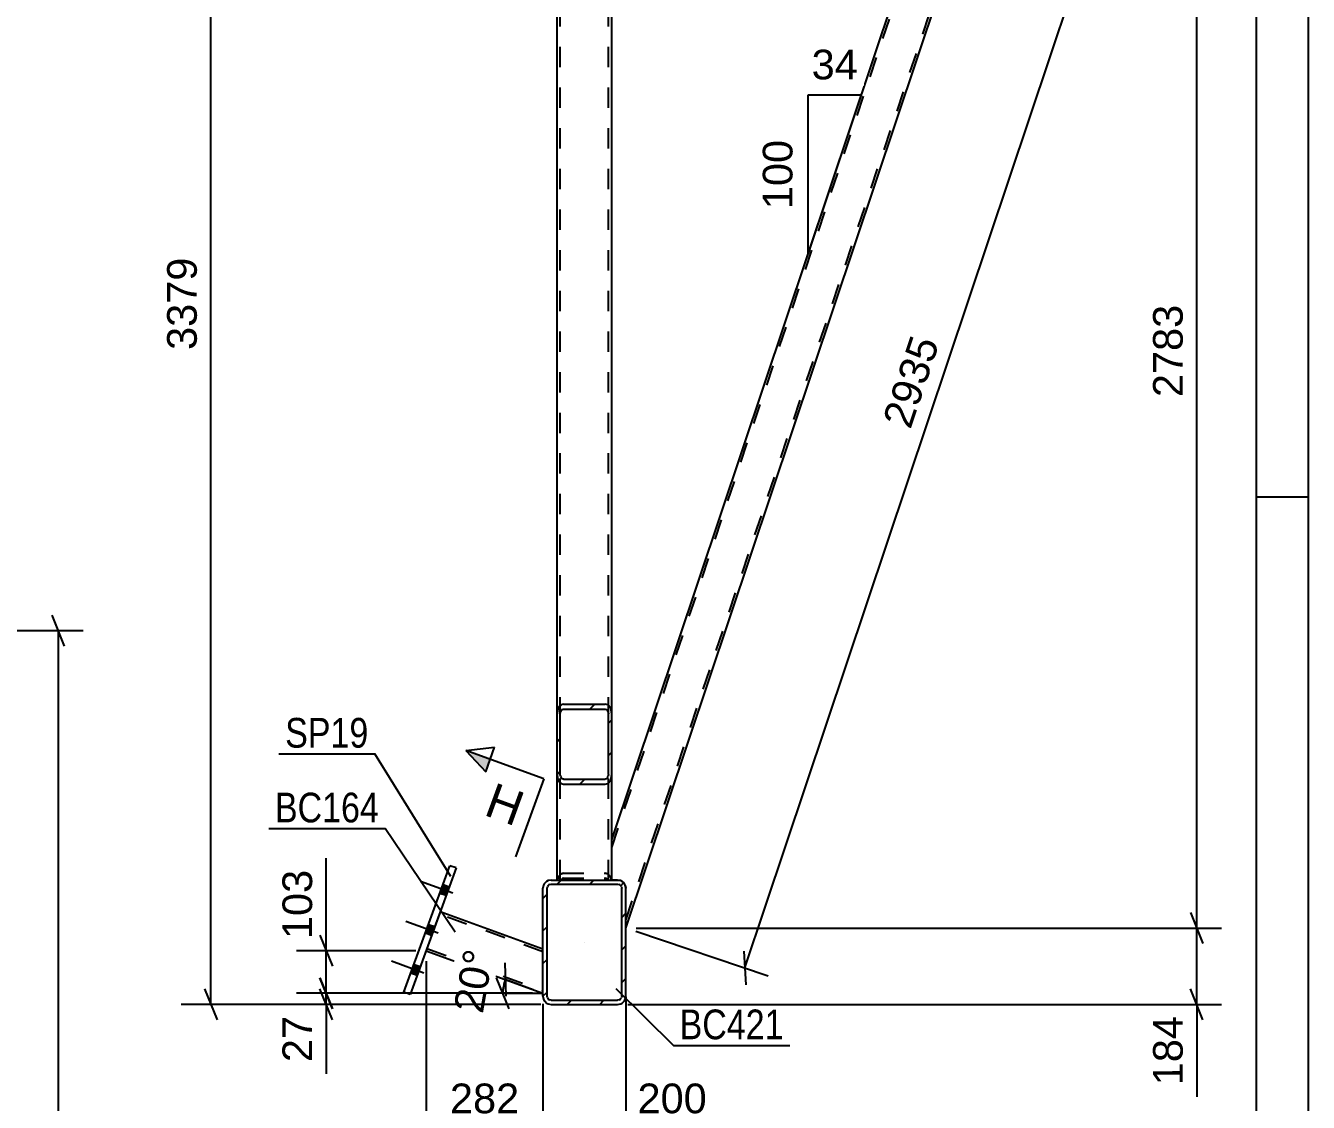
# Model space of a CAD drawing. Header units: millimetres. Extents: x -91 to 750, y -434 to 160.
# Drawn here: x 626.3 to 750, y -45.5 to 58.4 of the extents above; entities that cross this region are included whole.
import ezdxf

# ---------------------------------------------------------------- set-up
doc = ezdxf.new("R2010")
doc.units = ezdxf.units.MM
doc.linetypes.add('DXK_LINE_DOT2', pattern=[3.9198, 1.9599, -1.9599])
doc.linetypes.add('DXK_LINE_DOT3', pattern=[5.9187, 2.979, -0.9799, 0.9799, -0.9799])
doc.styles.add('Arial', font='ARIAL.TTF', dxfattribs={"height": 0.2})
doc.styles.add('Arial Narrow', font='ARIALN.TTF', dxfattribs={"height": 0.2})

# ---------------------------------------------------------------- blocks, each defined once
blk = doc.blocks.new('Unknown-761555327-1163')
at = {"color": 5, "linetype": 'Continuous'}
for p, q in [((750.04, -434.12), (750.04, 159.88)), ((745.04, -429.12), (745.04, 154.88)), ((750.04, 12.88), (745.04, 12.88))]:
    blk.add_line(p, q, dxfattribs=at)
blk = doc.blocks.new('Part-761555327-20389 - 20374')
at = {"color": 7, "linetype": 'DXK_LINE_DOT2'}
for p, q in [((666.27, -27.13), (664.91, -30.88)), ((676.18, -30.99), (666.19, -27.35)), ((664.99, -30.66), (676.18, -34.73)), ((676.18, -34.99), (676.18, -30.73))]:
    blk.add_line(p, q, dxfattribs=at)
at = {"color": 2, "linetype": 'Continuous'}
for p, q in [((676.18, -30.73), (666.27, -27.13)), ((664.91, -30.88), (676.18, -34.99))]:
    blk.add_line(p, q, dxfattribs=at)
blk = doc.blocks.new('Part-761555327-20381 - 20374')
at = {"linetype": 'Continuous'}
h = blk.add_hatch(dxfattribs=at)
h.set_pattern_fill('', scale=0.7, style=0, pattern_type=0)
h.set_pattern_definition([(45, (677.5425, -13.8743), (-1.57154, 1.57154), [])])
h.paths.add_polyline_path([(677.54, -8.04), (677.54, -13.87), (677.59, -14.23), (677.73, -14.53), (677.94, -14.74), (678.18, -14.81), (682.18, -14.81), (682.43, -14.74), (682.64, -14.53), (682.77, -14.23), (682.82, -13.87), (682.82, -8.04), (682.77, -7.68), (682.64, -7.37), (682.43, -7.17), (682.18, -7.1), (678.18, -7.1), (677.94, -7.17), (677.73, -7.37), (677.59, -7.68)])
h.paths.add_polyline_path([(677.96, -7.71), (678.06, -7.6), (678.18, -7.57), (682.18, -7.57), (682.3, -7.6), (682.41, -7.71), (682.48, -7.86), (682.5, -8.04), (682.5, -13.87), (682.48, -14.05), (682.41, -14.2), (682.3, -14.31), (682.18, -14.34), (678.18, -14.34), (678.06, -14.31), (677.96, -14.2), (677.89, -14.05), (677.86, -13.87), (677.86, -8.04), (677.89, -7.86)])
at = {"color": 2, "linetype": 'Continuous'}
for p, q in [((678.18, -7.1), (677.94, -7.17)), ((678.18, -7.1), (682.18, -7.1)), ((682.43, -7.17), (682.18, -7.1)), ((677.59, -7.68), (677.54, -8.04)), ((677.54, -13.87), (677.54, -8.04)), ((677.86, -8.04), (677.89, -7.86)), ((677.86, -13.87), (677.86, -8.04)), ((678.06, -7.6), (678.18, -7.57)), ((678.18, -7.57), (682.18, -7.57)), ((682.18, -7.57), (682.3, -7.6)), ((682.48, -7.86), (682.5, -8.04)), ((682.5, -13.87), (682.5, -8.04)), ((682.82, -8.04), (682.77, -7.68)), ((682.82, -13.87), (682.82, -8.04)), ((677.54, -24.06), (677.54, -13.87)), ((677.54, -13.87), (677.59, -14.23)), ((677.89, -14.05), (677.86, -13.87)), ((677.94, -14.74), (678.18, -14.81)), ((678.18, -14.34), (678.06, -14.31)), ((678.18, -14.34), (682.18, -14.34)), ((678.18, -14.81), (682.18, -14.81)), ((682.3, -14.31), (682.18, -14.34)), ((682.18, -14.81), (682.43, -14.74)), ((682.5, -13.87), (682.48, -14.05)), ((682.77, -14.23), (682.82, -13.87)), ((682.82, -24.06), (682.82, -13.87))]:
    blk.add_line(p, q, dxfattribs=at)
at = {"color": 7, "linetype": 'DXK_LINE_DOT2'}
for p, q in [((677.54, -13.87), (677.54, -8.04)), ((677.86, -24.06), (677.86, -8.04)), ((682.5, -24.06), (682.5, -8.04)), ((682.82, -13.87), (682.82, -8.04)), ((677.94, -23.47), (678.18, -23.4)), ((678.18, -23.4), (682.18, -23.4)), ((682.18, -23.4), (682.43, -23.47)), ((677.54, -24.06), (682.82, -24.06)), ((677.58, -24.06), (677.59, -23.98)), ((677.93, -24.06), (677.94, -24.05)), ((677.94, -24.05), (677.96, -24.01)), ((678.06, -23.9), (677.96, -24.01)), ((678.18, -23.87), (678.06, -23.9)), ((678.18, -23.87), (682.18, -23.87)), ((682.3, -23.9), (682.18, -23.87)), ((682.41, -24.01), (682.3, -23.9)), ((682.43, -24.06), (682.41, -24.01)), ((682.77, -23.98), (682.79, -24.06))]:
    blk.add_line(p, q, dxfattribs=at)
at = {"color": 2, "linetype": 'Continuous'}
for centre, radius, start, end in [((678.42, -7.87), 0.85, 124.4664, 166.7051), ((681.95, -7.87), 0.85, 13.2949, 55.5336), ((678.3, -7.95), 0.425, 124.4664, 166.7051), ((682.06, -7.95), 0.425, 13.2949, 55.5336), ((678.42, -14.04), 0.85, 193.2949, 235.5336), ((678.3, -13.96), 0.425, 193.2949, 235.5336), ((682.06, -13.96), 0.425, 304.4664, 346.7051), ((681.95, -14.04), 0.85, 304.4664, 346.7051)]:
    blk.add_arc(centre, radius, start, end, dxfattribs=at)
at = {"color": 7, "linetype": 'DXK_LINE_DOT2'}
for centre, start, end in [((678.42, -24.17), 124.4664, 166.7051), ((681.95, -24.17), 13.2949, 55.5336)]:
    blk.add_arc(centre, 0.85, start, end, dxfattribs=at)
blk = doc.blocks.new('Part-761555327-20446 - 20374')
at = {"color": 2, "linetype": 'Continuous'}
for p, q in [((682.82, -20.17), (717.75, 83.99)), ((717.75, 83.99), (721.51, 82.62)), ((684.18, -28.69), (721.51, 82.62))]:
    blk.add_line(p, q, dxfattribs=at)
at = {"color": 7, "linetype": 'DXK_LINE_DOT2'}
for p, q in [((682.82, -20.92), (717.97, 83.91)), ((684.18, -27.94), (721.28, 82.7)), ((682.82, -24.06), (682.82, -20.17)), ((683.38, -24.06), (682.82, -24.06)), ((683.69, -24.12), (683.38, -24.06)), ((683.38, -24.06), (683.69, -24.12)), ((683.69, -24.12), (683.38, -24.06)), ((683.38, -24.06), (683.69, -24.12)), ((684.18, -24.86), (684.12, -24.56)), ((684.12, -24.56), (684.18, -24.86)), ((684.18, -24.86), (684.12, -24.56)), ((684.12, -24.56), (684.18, -24.86)), ((684.18, -28.69), (684.18, -24.86))]:
    blk.add_line(p, q, dxfattribs=at)
blk.add_arc((683.38, -24.86), 0.8, 22.5, 67.5, dxfattribs=at)
blk.add_arc((683.38, -24.86), 0.8, 22.5, 67.5, dxfattribs=at)
blk.add_arc((683.38, -24.86), 0.8, 22.5, 67.5, dxfattribs=at)
blk.add_arc((683.38, -24.86), 0.8, 22.5, 67.5, dxfattribs=at)
blk = doc.blocks.new('Part-761555327-20395 - 20374')
at = {"color": 7, "linetype": 'DXK_LINE_DOT2'}
for p, q in [((677.54, -24.06), (677.54, -5.06)), ((677.86, -24.06), (677.86, -5.06)), ((682.5, -24.06), (682.5, -5.06)), ((682.82, -24.06), (682.82, -5.06)), ((678.06, -23.44), (677.94, -23.47)), ((678.18, -23.4), (678.06, -23.44)), ((678.18, -23.4), (682.18, -23.4)), ((682.41, -23.47), (682.18, -23.4)), ((682.43, -23.47), (682.41, -23.47)), ((677.54, -24.06), (682.82, -24.06)), ((677.59, -23.98), (677.58, -24.06)), ((677.93, -24.06), (677.96, -24.01)), ((677.96, -24.01), (678.06, -23.9)), ((678.06, -23.9), (678.18, -23.87)), ((678.18, -23.87), (682.18, -23.87)), ((682.18, -23.87), (682.3, -23.9)), ((682.3, -23.9), (682.41, -24.01)), ((682.41, -24.01), (682.43, -24.06)), ((682.79, -24.06), (682.77, -23.98))]:
    blk.add_line(p, q, dxfattribs=at)
for centre, start, end in [((678.42, -24.17), 124.4664, 166.7051), ((681.95, -24.17), 13.2949, 55.5336)]:
    blk.add_arc(centre, 0.85, start, end, dxfattribs=at)
blk = doc.blocks.new('Part-761555327-20387 - 20374')
at = {"color": 7, "linetype": 'DXK_LINE_DOT2'}
for p, q in [((677.54, 91.54), (682.82, 91.54)), ((677.54, 75.51), (677.54, 91.54)), ((677.86, -24.06), (677.86, 91.54)), ((682.5, -24.06), (682.5, 91.54)), ((682.82, 75.51), (682.82, 91.54)), ((677.54, -24.06), (677.54, -8.04)), ((682.82, -24.06), (682.82, -8.04)), ((677.54, -24.06), (682.82, -24.06))]:
    blk.add_line(p, q, dxfattribs=at)
at = {"color": 2, "linetype": 'Continuous'}
for p, q in [((677.54, -8.04), (677.54, 75.51)), ((682.82, -8.04), (682.82, 75.51))]:
    blk.add_line(p, q, dxfattribs=at)
blk = doc.blocks.new('Part-761555327-20398 - 20374')
at = {"color": 2, "linetype": 'Continuous'}
for p, q in [((662.77, -34.89), (667.21, -22.68)), ((667.81, -22.9), (663.37, -35.11)), ((667.81, -22.9), (667.21, -22.68)), ((663.37, -35.11), (662.77, -34.89))]:
    blk.add_line(p, q, dxfattribs=at)
blk = doc.blocks.new('Part-761555327-20404 - 20374')
at = {"linetype": 'Continuous'}
h = blk.add_hatch(dxfattribs=at)
h.set_pattern_fill('', scale=0.7, style=0, pattern_type=0)
h.set_pattern_definition([(45, (676.1825, -35.2622), (-1.57154, 1.57154), [])])
h.paths.add_polyline_path([(676.18, -24.86), (676.18, -35.26), (676.24, -35.57), (676.42, -35.83), (676.68, -36), (676.98, -36.06), (683.38, -36.06), (683.69, -36), (683.95, -35.83), (684.12, -35.57), (684.18, -35.26), (684.18, -24.86), (684.12, -24.56), (683.95, -24.3), (683.69, -24.12), (683.38, -24.06), (676.98, -24.06), (676.68, -24.12), (676.42, -24.3), (676.24, -24.56)])
h.paths.add_polyline_path([(676.7, -24.58), (676.83, -24.49), (676.98, -24.46), (683.38, -24.46), (683.54, -24.49), (683.67, -24.58), (683.75, -24.71), (683.78, -24.86), (683.78, -35.26), (683.75, -35.42), (683.67, -35.55), (683.54, -35.63), (683.38, -35.66), (676.98, -35.66), (676.83, -35.63), (676.7, -35.55), (676.61, -35.42), (676.58, -35.26), (676.58, -24.86), (676.61, -24.71)])
at = {"color": 2, "linetype": 'Continuous'}
for p, q in [((676.24, -24.56), (676.18, -24.86)), ((676.58, -24.86), (676.61, -24.71)), ((676.98, -24.06), (676.68, -24.12)), ((676.83, -24.49), (676.98, -24.46)), ((676.98, -24.06), (683.38, -24.06)), ((676.98, -24.46), (683.38, -24.46)), ((683.69, -24.12), (683.38, -24.06)), ((683.38, -24.46), (683.54, -24.49)), ((683.75, -24.71), (683.78, -24.86)), ((684.18, -24.86), (684.12, -24.56)), ((676.18, -35.26), (676.18, -24.86)), ((676.58, -35.26), (676.58, -24.86)), ((683.78, -35.26), (683.78, -24.86)), ((684.18, -35.26), (684.18, -24.86)), ((676.18, -35.26), (676.24, -35.57)), ((676.61, -35.42), (676.58, -35.26)), ((676.98, -35.66), (676.83, -35.63)), ((676.98, -35.66), (683.38, -35.66)), ((683.54, -35.63), (683.38, -35.66)), ((683.78, -35.26), (683.75, -35.42)), ((684.12, -35.57), (684.18, -35.26)), ((676.68, -36), (676.98, -36.06)), ((676.98, -36.06), (683.38, -36.06)), ((683.38, -36.06), (683.69, -36))]:
    blk.add_line(p, q, dxfattribs=at)
at = {"color": 7, "linetype": 'DXK_LINE_DOT3'}
blk.add_line((680.18, -30.06), (680.18, -30.06), dxfattribs=at)
at = {"color": 2, "linetype": 'Continuous'}
for centre, radius, start, end in [((676.98, -24.86), 0.8, 112.5, 157.5), ((676.98, -24.86), 0.4, 112.5, 157.5), ((683.38, -24.86), 0.4, 22.5, 67.5), ((683.38, -24.86), 0.8, 22.5, 67.5), ((676.98, -35.26), 0.8, 202.5, 247.5), ((676.98, -35.26), 0.4, 202.5, 247.5), ((683.38, -35.26), 0.4, 292.5, 337.5), ((683.38, -35.26), 0.8, 292.5, 337.5)]:
    blk.add_arc(centre, radius, start, end, dxfattribs=at)
blk = doc.blocks.new('Bolt-761555327-20456 - 20374')
at = {"linetype": 'Continuous'}
for points in [[(666.84, -25.57), (667.14, -24.74), (666.54, -24.52), (666.24, -25.35)], [(666.84, -25.57), (667.14, -24.74), (666.54, -24.52), (666.24, -25.35)], [(666.84, -25.57), (667.14, -24.74), (666.54, -24.52), (666.24, -25.35)], [(665.44, -29.42), (665.74, -28.59), (665.14, -28.37), (664.84, -29.2)], [(665.44, -29.42), (665.74, -28.59), (665.14, -28.37), (664.84, -29.2)], [(664.04, -33.27), (664.34, -32.44), (663.74, -32.23), (663.44, -33.05)], [(664.04, -33.27), (664.34, -32.44), (663.74, -32.23), (663.44, -33.05)], [(664.04, -33.27), (664.34, -32.44), (663.74, -32.23), (663.44, -33.05)]]:
    blk.add_hatch(color=1, dxfattribs=at).paths.add_polyline_path(points)
at = {"color": 1, "linetype": 'Continuous'}
for p, q in [((667.48, -25.33), (664.36, -24.19)), ((667.48, -25.33), (664.36, -24.19)), ((667.48, -25.33), (664.36, -24.19)), ((667.14, -24.74), (666.54, -24.52)), ((667.14, -24.74), (666.54, -24.52)), ((667.14, -24.74), (666.54, -24.52)), ((666.84, -25.57), (666.24, -25.35)), ((666.84, -25.57), (666.24, -25.35)), ((666.84, -25.57), (666.24, -25.35)), ((666.08, -29.18), (662.96, -28.05)), ((666.08, -29.18), (662.96, -28.05)), ((665.74, -28.59), (665.14, -28.37)), ((665.74, -28.59), (665.14, -28.37)), ((665.44, -29.42), (664.84, -29.2)), ((665.44, -29.42), (664.84, -29.2)), ((664.68, -33.04), (661.56, -31.9)), ((664.68, -33.04), (661.56, -31.9)), ((664.68, -33.04), (661.56, -31.9)), ((664.04, -33.27), (663.44, -33.05)), ((664.04, -33.27), (663.44, -33.05)), ((664.04, -33.27), (663.44, -33.05)), ((664.34, -32.44), (663.74, -32.23)), ((664.34, -32.44), (663.74, -32.23)), ((664.34, -32.44), (663.74, -32.23))]:
    blk.add_line(p, q, dxfattribs=at)
blk = doc.blocks.new('StraightDimension-761555327-4262 - 3828')
at = {"color": 7, "linetype": 'Continuous'}
for p, q in [((630.03, -1.5), (628.83, 1.5)), ((600.54, 0), (631.83, 0)), ((629.43, -127.6), (629.43, 0)), ((628.83, -126.1), (630.03, -129.1)), ((600.54, -127.6), (631.83, -127.6))]:
    blk.add_line(p, q, dxfattribs=at)
at = {"color": 0}
blk.add_wipeout([(628.68, -59.54), (624.48, -59.54), (624.48, -68.06), (628.68, -68.06)], dxfattribs=at)
at = {"color": 3, "style": 'Arial Narrow'}
blk.add_text('3190', height=2.863, rotation=90.0002, dxfattribs=at).set_placement((628.08, -67.46))
blk = doc.blocks.new('StraightDimension-761555327-21197 - 20374')
at = {"color": 7, "linetype": 'Continuous'}
for p, q in [((738.67, -27.19), (739.87, -30.19)), ((685.18, -28.69), (741.67, -28.69)), ((739.27, -36.06), (739.27, -28.69)), ((739.87, -37.56), (738.67, -34.56)), ((684.38, -36.06), (741.67, -36.06)), ((739.27, -36.06), (739.27, -44.98)), ((739.27, -36.06), (739.27, -44.98))]:
    blk.add_line(p, q, dxfattribs=at)
at = {"color": 0}
blk.add_wipeout([(738.52, -36.59), (734.32, -36.59), (734.32, -44.46), (738.52, -44.46)], dxfattribs=at)
at = {"color": 3, "style": 'Arial'}
blk.add_text('184', height=2.865, rotation=90.0002, dxfattribs=at).set_placement((737.92, -43.86))
blk = doc.blocks.new('AngleDimension-761555327-21601 - 20374')
at = {"color": 7, "linetype": 'Continuous'}
for p, q in [((672.49, -32.05), (672.6, -35.28)), ((672.91, -36.49), (671.71, -33.49)), ((675.24, -34.65), (672.54, -33.66)), ((672.54, -33.66), (676.18, -34.99)), ((672.31, -34.99), (676.18, -34.99))]:
    blk.add_line(p, q, dxfattribs=at)
blk.add_arc((676.18, -34.99), 3.87, 160.0001, 180, dxfattribs=at)
at = {"color": 0}
blk.add_wipeout([(672.11, -30.59), (667.98, -29.86), (666.72, -37), (670.85, -37.73)], dxfattribs=at)
at = {"color": 3, "style": 'Arial'}
blk.add_text('20°', height=2.865, rotation=80.0021, dxfattribs=at).set_placement((670.37, -37.03))
blk = doc.blocks.new('StraightDimension-761555327-21163 - 20374')
at = {"color": 7, "linetype": 'Continuous'}
for p, q in [((684.18, -35.33), (684.18, -50.31)), ((676.18, -35.99), (676.18, -50.31)), ((674.68, -48.51), (677.68, -47.31)), ((676.18, -47.91), (684.18, -47.91)), ((685.68, -47.31), (682.68, -48.51)), ((684.18, -47.91), (693.1, -47.91)), ((684.18, -47.91), (693.1, -47.91))]:
    blk.add_line(p, q, dxfattribs=at)
at = {"color": 0}
blk.add_wipeout([(692.58, -47.16), (692.58, -42.96), (684.71, -42.96), (684.71, -47.16)], dxfattribs=at)
at = {"color": 3, "style": 'Arial'}
blk.add_text('200', height=2.865, dxfattribs=at).set_placement((685.31, -46.56))
blk = doc.blocks.new('StraightDimension-761555327-21164 - 20374')
at = {"color": 7, "linetype": 'Continuous'}
for p, q in [((664.91, -31.88), (664.91, -50.31)), ((676.18, -35.99), (676.18, -50.31)), ((663.41, -48.51), (666.41, -47.31)), ((664.91, -47.91), (676.18, -47.91)), ((677.68, -47.31), (674.68, -48.51))]:
    blk.add_line(p, q, dxfattribs=at)
at = {"color": 0}
blk.add_wipeout([(674.48, -47.16), (674.48, -42.96), (666.61, -42.96), (666.61, -47.16)], dxfattribs=at)
at = {"color": 3, "style": 'Arial'}
blk.add_text('282', height=2.865, dxfattribs=at).set_placement((667.21, -46.56))
blk = doc.blocks.new('StraightDimension-761555327-21196 - 20374')
at = {"color": 7, "linetype": 'Continuous'}
for p, q in [((739.87, 81.12), (738.67, 84.12)), ((722.51, 82.62), (741.67, 82.62)), ((739.27, -28.69), (739.27, 82.62)), ((738.67, -27.19), (739.87, -30.19)), ((685.18, -28.69), (741.67, -28.69))]:
    blk.add_line(p, q, dxfattribs=at)
at = {"color": 0}
blk.add_wipeout([(738.52, 32.01), (734.32, 32.01), (734.32, 21.92), (738.52, 21.92)], dxfattribs=at)
at = {"color": 3, "style": 'Arial'}
blk.add_text('2783', height=2.865, rotation=90.0002, dxfattribs=at).set_placement((737.92, 22.52))
blk = doc.blocks.new('StraightDimension-761555327-20958 - 20374')
at = {"color": 7, "linetype": 'Continuous'}
for p, q in [((655.26, -30.88), (655.26, -21.96)), ((655.26, -30.88), (655.26, -21.96)), ((654.66, -29.38), (655.86, -32.38)), ((663.91, -30.88), (652.41, -30.88)), ((655.26, -34.99), (655.26, -30.88)), ((655.86, -36.49), (654.66, -33.49)), ((675.18, -34.99), (652.41, -34.99))]:
    blk.add_line(p, q, dxfattribs=at)
at = {"color": 0}
blk.add_wipeout([(654.51, -22.49), (650.31, -22.49), (650.31, -30.36), (654.51, -30.36)], dxfattribs=at)
at = {"color": 3, "style": 'Arial'}
blk.add_text('103', height=2.865, rotation=90.0002, dxfattribs=at).set_placement((653.91, -29.76))
blk = doc.blocks.new('StraightDimension-761555327-20830 - 20374')
at = {"color": 7, "linetype": 'Continuous'}
for p, q in [((644.73, 97.59), (643.53, 100.59)), ((675.18, 99.09), (641.28, 99.09)), ((644.13, -36.06), (644.13, 99.09)), ((643.53, -34.56), (644.73, -37.56)), ((675.98, -36.06), (641.28, -36.06))]:
    blk.add_line(p, q, dxfattribs=at)
at = {"color": 0}
blk.add_wipeout([(643.38, 36.56), (639.18, 36.56), (639.18, 26.47), (643.38, 26.47)], dxfattribs=at)
at = {"color": 3, "style": 'Arial'}
blk.add_text('3379', height=2.865, rotation=90.0002, dxfattribs=at).set_placement((642.78, 27.07))
blk = doc.blocks.new('StraightDimension-761555327-20959 - 20374')
at = {"color": 7, "linetype": 'Continuous'}
for p, q in [((654.66, -33.49), (655.86, -36.49)), ((655.86, -37.56), (654.66, -34.56)), ((675.18, -34.99), (652.41, -34.99)), ((655.26, -36.06), (655.26, -34.99)), ((675.98, -36.06), (652.41, -36.06)), ((655.26, -36.06), (655.26, -42.76)), ((655.26, -36.06), (655.26, -42.76))]:
    blk.add_line(p, q, dxfattribs=at)
at = {"color": 0}
blk.add_wipeout([(654.51, -36.59), (650.31, -36.59), (650.31, -42.23), (654.51, -42.23)], dxfattribs=at)
at = {"color": 3, "style": 'Arial'}
blk.add_text('27', height=2.865, rotation=90.0002, dxfattribs=at).set_placement((653.91, -41.63))
blk = doc.blocks.new('AngleDimension-761555327-21635 - 20374')
at = {"color": 7, "linetype": 'Continuous'}
for p, q in [((701.76, 51.67), (706.91, 51.67)), ((701.76, 36.31), (706.91, 51.67)), ((701.76, 36.31), (701.76, 51.67)), ((705.59, 47.74), (706.91, 51.67))]:
    blk.add_line(p, q, dxfattribs=at)
at = {"color": 0}
for points in [[(707.16, 52.57), (707.16, 56.77), (701.51, 56.77), (701.51, 52.57)], [(700.86, 47.92), (696.66, 47.92), (696.66, 40.05), (700.86, 40.05)]]:
    blk.add_wipeout(points, dxfattribs=at)
at = {"color": 3, "style": 'Arial'}
blk.add_text('34', height=2.865, dxfattribs=at).set_placement((702.11, 53.17))
blk.add_text('100', height=2.865, rotation=90.0002, dxfattribs=at).set_placement((700.26, 40.65))
blk = doc.blocks.new('StraightDimension-761555327-21649 - 20374')
at = {"color": 7, "linetype": 'Continuous'}
for p, q in [((722.46, 82.3), (735.26, 78.01)), ((733.07, 77.16), (732.89, 80.39)), ((695.66, -32.54), (732.98, 78.78)), ((685.13, -29.01), (697.93, -33.31)), ((695.56, -30.93), (695.75, -34.16))]:
    blk.add_line(p, q, dxfattribs=at)
at = {"color": 0}
blk.add_wipeout([(715.21, 28.14), (711.23, 29.48), (708.02, 19.9), (712, 18.57)], dxfattribs=at)
at = {"color": 3, "style": 'Arial'}
blk.add_text('2935', height=2.865, rotation=71.465, dxfattribs=at).set_placement((711.63, 19.33))
blk = doc.blocks.new('Mark-761555327-21104 - 20374')
at = {"color": 0}
blk.add_wipeout([(660.37, -18.5), (660.37, -15.5), (650.32, -15.5), (650.32, -18.5)], dxfattribs=at)
blk.add_wipeout([(660.37, -18.5), (660.37, -15.5), (650.32, -15.5), (650.32, -18.5)], dxfattribs=at)
at = {"color": 30, "linetype": 'Continuous'}
for p in [(649.72, -19.1), (667.71, -29.08)]:
    blk.add_line(p, (660.97, -19.1), dxfattribs=at)
at = {"color": 3, "style": 'Arial Narrow'}
blk.add_text('BC164', height=2.863, dxfattribs=at).set_placement((650.32, -18.5))
blk = doc.blocks.new('SectionMark-761555327-21672 - 20374')
at = {"linetype": 'Continuous'}
for points in [[(671.09, -12.43), (670.66, -13.61), (668.74, -11.58)], [(656.08, -53.68), (655.65, -54.85), (653.3, -54)]]:
    blk.add_hatch(color=6, dxfattribs=at).paths.add_polyline_path(points)
at = {"color": 6, "linetype": 'Continuous'}
for p, q in [((668.74, -11.58), (671.52, -11.26)), ((668.74, -11.58), (670.66, -13.61)), ((670.66, -13.61), (671.52, -11.26)), ((653.3, -54), (656.08, -53.68)), ((655.22, -56.03), (653.3, -54)), ((656.08, -53.68), (655.22, -56.03))]:
    blk.add_line(p, q, dxfattribs=at)
at = {"color": 0, "linetype": 'Continuous'}
for points in [[(673.52, -18.9), (674.72, -15.62), (671.55, -14.46), (670.36, -17.75)], [(660.48, -54.75), (661.67, -51.46), (658.51, -50.31), (657.31, -53.59)]]:
    blk.add_wipeout(points, dxfattribs=at)
at = {"color": 6, "linetype": 'Continuous'}
for p, q in [((676.26, -14.31), (668.74, -11.58)), ((676.26, -14.31), (673.52, -21.83)), ((660.82, -56.73), (663.55, -49.22)), ((660.82, -56.73), (653.3, -54))]:
    blk.add_line(p, q, dxfattribs=at)
at = {"color": 3, "linetype": 'Continuous', "style": 'Arial'}
for p in [(670.36, -17.75), (657.31, -53.59)]:
    blk.add_text('H', height=3.34, rotation=-20.002, dxfattribs=at).set_placement(p)
blk = doc.blocks.new('Mark-761555327-21116 - 20374')
at = {"color": 0}
blk.add_wipeout([(699.42, -39.42), (699.42, -36.42), (689.37, -36.42), (689.37, -39.42)], dxfattribs=at)
blk.add_wipeout([(699.42, -39.42), (699.42, -36.42), (689.37, -36.42), (689.37, -39.42)], dxfattribs=at)
at = {"color": 30, "linetype": 'Continuous'}
for p, q in [((683.2, -34.54), (688.77, -40.02)), ((688.77, -40.02), (700.02, -40.02))]:
    blk.add_line(p, q, dxfattribs=at)
at = {"color": 3, "style": 'Arial Narrow'}
blk.add_text('BC421', height=2.863, dxfattribs=at).set_placement((689.37, -39.42))
blk = doc.blocks.new('Mark-761555327-21110 - 20374')
at = {"color": 0}
blk.add_wipeout([(659.35, -11.29), (659.35, -8.29), (651.31, -8.29), (651.31, -11.29)], dxfattribs=at)
blk.add_wipeout([(659.35, -11.29), (659.35, -8.29), (651.31, -8.29), (651.31, -11.29)], dxfattribs=at)
at = {"color": 30, "linetype": 'Continuous'}
for p in [(650.71, -11.89), (667.28, -23.73)]:
    blk.add_line(p, (659.95, -11.89), dxfattribs=at)
at = {"color": 3, "style": 'Arial Narrow'}
blk.add_text('SP19', height=2.863, dxfattribs=at).set_placement((651.31, -11.29))

msp = doc.modelspace()

# ---------------------------------------------------------------- block references
for name in ['Unknown-761555327-1163', 'Part-761555327-20387 - 20374', 'Part-761555327-20446 - 20374', 'Part-761555327-20395 - 20374', 'Part-761555327-20381 - 20374', 'Part-761555327-20398 - 20374', 'Bolt-761555327-20456 - 20374', 'Part-761555327-20404 - 20374', 'Part-761555327-20389 - 20374']:
    msp.add_blockref(name, (0, 0))

# ---------------------------------------------------------------- next in the draw order: block references
for name in ['StraightDimension-761555327-4262 - 3828', 'StraightDimension-761555327-21197 - 20374', 'AngleDimension-761555327-21601 - 20374']:
    msp.add_blockref(name, (0, 0))

# ---------------------------------------------------------------- next in the draw order: block references
for name in ['StraightDimension-761555327-21196 - 20374', 'StraightDimension-761555327-21163 - 20374']:
    msp.add_blockref(name, (0, 0))

# ---------------------------------------------------------------- next in the draw order: block references
for name in ['AngleDimension-761555327-21635 - 20374', 'StraightDimension-761555327-21164 - 20374']:
    msp.add_blockref(name, (0, 0))

# ---------------------------------------------------------------- next in the draw order: block references
for name in ['StraightDimension-761555327-21649 - 20374', 'StraightDimension-761555327-20958 - 20374']:
    msp.add_blockref(name, (0, 0))

# ---------------------------------------------------------------- next in the draw order: block references
for name in ['StraightDimension-761555327-20830 - 20374', 'Mark-761555327-21116 - 20374']:
    msp.add_blockref(name, (0, 0))

# ---------------------------------------------------------------- next in the draw order: block references
for name in ['Mark-761555327-21104 - 20374', 'StraightDimension-761555327-20959 - 20374']:
    msp.add_blockref(name, (0, 0))

# ---------------------------------------------------------------- next in the draw order: block references
msp.add_blockref('SectionMark-761555327-21672 - 20374', (0, 0))

# ---------------------------------------------------------------- next in the draw order: block references
msp.add_blockref('Mark-761555327-21110 - 20374', (0, 0))

doc.saveas('drawing.dxf')
